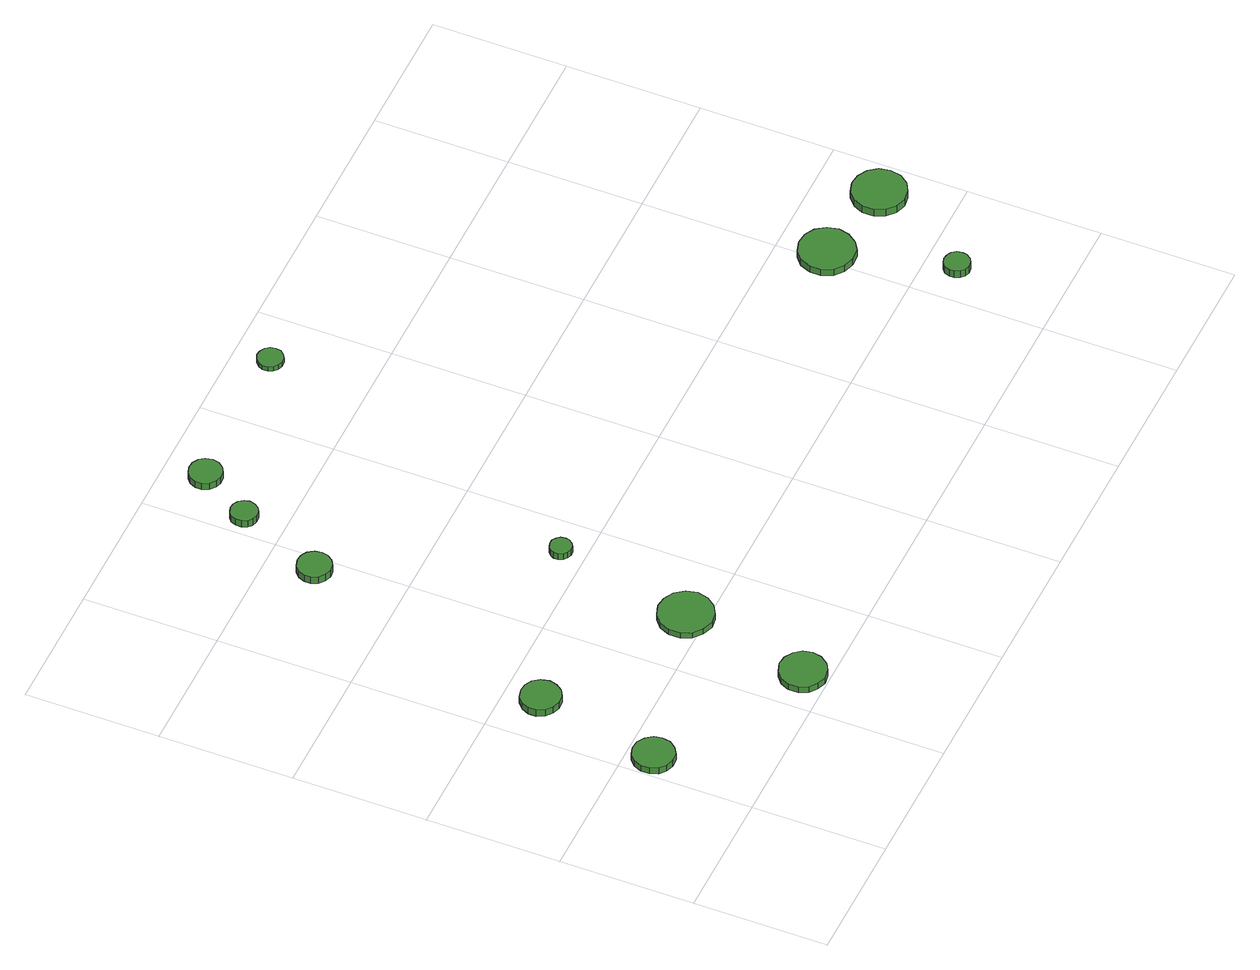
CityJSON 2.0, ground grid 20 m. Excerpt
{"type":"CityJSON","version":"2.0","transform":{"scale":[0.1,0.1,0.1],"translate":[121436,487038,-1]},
"CityObjects":{
"tree1":{"type":"SolitaryVegetationObject","attributes":{"function":"something"},"geometry":[{"type":"MultiSurface","lod":"1","boundaries":[[[0,1,2,3,4,5,6,7,8,9,10,11,12,13,14]],[[15,16,17,18,19,20,21,22,23,24,25,26,27,28,29]],[[0,29,28,1]],[[1,28,27,2]],[[2,27,26,3]],[[3,26,25,4]],[[4,25,24,5]],[[5,24,23,6]],[[6,23,22,7]],[[7,22,21,8]],[[8,21,20,9]],[[9,20,19,10]],[[10,19,18,11]],[[11,18,17,12]],[[12,17,16,13]],[[13,16,15,14]],[[14,15,29,0]]]}]},
"tree2":{"type":"SolitaryVegetationObject","attributes":{"function":"something"},"geometry":[{"type":"MultiSurface","lod":"1","boundaries":[[[30,31,32,33,34,35,36,37,38,39,40,41,42,43,44]],[[45,46,47,48,49,50,51,52,53,54,55,56,57,58,59]],[[30,59,58,31]],[[31,58,57,32]],[[32,57,56,33]],[[33,56,55,34]],[[34,55,54,35]],[[35,54,53,36]],[[36,53,52,37]],[[37,52,51,38]],[[38,51,50,39]],[[39,50,49,40]],[[40,49,48,41]],[[41,48,47,42]],[[42,47,46,43]],[[43,46,45,44]],[[44,45,59,30]]]}]},
"tree3":{"type":"SolitaryVegetationObject","attributes":{"function":"something"},"geometry":[{"type":"MultiSurface","lod":"1","boundaries":[[[60,61,62,63,64,65,66,67,68,69,70,71,72,73,74]],[[75,76,77,78,79,80,81,82,83,84,85,86,87,88,89]],[[60,89,88,61]],[[61,88,87,62]],[[62,87,86,63]],[[63,86,85,64]],[[64,85,84,65]],[[65,84,83,66]],[[66,83,82,67]],[[67,82,81,68]],[[68,81,80,69]],[[69,80,79,70]],[[70,79,78,71]],[[71,78,77,72]],[[72,77,76,73]],[[73,76,75,74]],[[74,75,89,60]]]}]},
"tree4":{"type":"SolitaryVegetationObject","attributes":{"function":"something"},"geometry":[{"type":"MultiSurface","lod":"1","boundaries":[[[90,91,92,93,94,95,96,97,98,99,100,101,102,103,104]],[[105,106,107,108,109,110,111,112,113,114,115,116,117,118,119]],[[90,119,118,91]],[[91,118,117,92]],[[92,117,116,93]],[[93,116,115,94]],[[94,115,114,95]],[[95,114,113,96]],[[96,113,112,97]],[[97,112,111,98]],[[98,111,110,99]],[[99,110,109,100]],[[100,109,108,101]],[[101,108,107,102]],[[102,107,106,103]],[[103,106,105,104]],[[104,105,119,90]]]}]},
"tree5":{"type":"SolitaryVegetationObject","attributes":{"function":"something"},"geometry":[{"type":"MultiSurface","lod":"1","boundaries":[[[120,121,122,123,124,125,126,127,128,129,130,131,132,133,134]],[[135,136,137,138,139,140,141,142,143,144,145,146,147,148,149]],[[120,149,148,121]],[[121,148,147,122]],[[122,147,146,123]],[[123,146,145,124]],[[124,145,144,125]],[[125,144,143,126]],[[126,143,142,127]],[[127,142,141,128]],[[128,141,140,129]],[[129,140,139,130]],[[130,139,138,131]],[[131,138,137,132]],[[132,137,136,133]],[[133,136,135,134]],[[134,135,149,120]]]}]},
"tree6":{"type":"SolitaryVegetationObject","attributes":{"function":"something"},"geometry":[{"type":"MultiSurface","lod":"1","boundaries":[[[150,151,152,153,154,155,156,157,158,159,160,161,162,163,164]],[[165,166,167,168,169,170,171,172,173,174,175,176,177,178,179]],[[150,179,178,151]],[[151,178,177,152]],[[152,177,176,153]],[[153,176,175,154]],[[154,175,174,155]],[[155,174,173,156]],[[156,173,172,157]],[[157,172,171,158]],[[158,171,170,159]],[[159,170,169,160]],[[160,169,168,161]],[[161,168,167,162]],[[162,167,166,163]],[[163,166,165,164]],[[164,165,179,150]]]}]},
"tree7":{"type":"SolitaryVegetationObject","attributes":{"function":"something"},"geometry":[{"type":"MultiSurface","lod":"1","boundaries":[[[180,181,182,183,184,185,186,187,188,189,190,191,192,193,194]],[[195,196,197,198,199,200,201,202,203,204,205,206,207,208,209]],[[180,209,208,181]],[[181,208,207,182]],[[182,207,206,183]],[[183,206,205,184]],[[184,205,204,185]],[[185,204,203,186]],[[186,203,202,187]],[[187,202,201,188]],[[188,201,200,189]],[[189,200,199,190]],[[190,199,198,191]],[[191,198,197,192]],[[192,197,196,193]],[[193,196,195,194]],[[194,195,209,180]]]}]},
"tree8":{"type":"SolitaryVegetationObject","attributes":{"function":"something"},"geometry":[{"type":"MultiSurface","lod":"1","boundaries":[[[210,211,212,213,214,215,216,217,218,219,220,221,222,223,224]],[[225,226,227,228,229,230,231,232,233,234,235,236,237,238,239]],[[210,239,238,211]],[[211,238,237,212]],[[212,237,236,213]],[[213,236,235,214]],[[214,235,234,215]],[[215,234,233,216]],[[216,233,232,217]],[[217,232,231,218]],[[218,231,230,219]],[[219,230,229,220]],[[220,229,228,221]],[[221,228,227,222]],[[222,227,226,223]],[[223,226,225,224]],[[224,225,239,210]]]}]},
"tree9":{"type":"SolitaryVegetationObject","attributes":{"function":"something"},"geometry":[{"type":"MultiSurface","lod":"1","boundaries":[[[240,241,242,243,244,245,246,247,248,249,250,251,252,253,254]],[[255,256,257,258,259,260,261,262,263,264,265,266,267,268,269]],[[240,269,268,241]],[[241,268,267,242]],[[242,267,266,243]],[[243,266,265,244]],[[244,265,264,245]],[[245,264,263,246]],[[246,263,262,247]],[[247,262,261,248]],[[248,261,260,249]],[[249,260,259,250]],[[250,259,258,251]],[[251,258,257,252]],[[252,257,256,253]],[[253,256,255,254]],[[254,255,269,240]]]}]},
"tree10":{"type":"SolitaryVegetationObject","attributes":{"function":"something"},"geometry":[{"type":"MultiSurface","lod":"1","boundaries":[[[270,271,272,273,274,275,276,277,278,279,280,281,282,283,284]],[[285,286,287,288,289,290,291,292,293,294,295,296,297,298,299]],[[270,299,298,271]],[[271,298,297,272]],[[272,297,296,273]],[[273,296,295,274]],[[274,295,294,275]],[[275,294,293,276]],[[276,293,292,277]],[[277,292,291,278]],[[278,291,290,279]],[[279,290,289,280]],[[280,289,288,281]],[[281,288,287,282]],[[282,287,286,283]],[[283,286,285,284]],[[284,285,299,270]]]}]},
"tree11":{"type":"SolitaryVegetationObject","attributes":{"function":"something"},"geometry":[{"type":"MultiSurface","lod":"1","boundaries":[[[300,301,302,303,304,305,306,307,308,309,310,311,312,313,314]],[[315,316,317,318,319,320,321,322,323,324,325,326,327,328,329]],[[300,329,328,301]],[[301,328,327,302]],[[302,327,326,303]],[[303,326,325,304]],[[304,325,324,305]],[[305,324,323,306]],[[306,323,322,307]],[[307,322,321,308]],[[308,321,320,309]],[[309,320,319,310]],[[310,319,318,311]],[[311,318,317,312]],[[312,317,316,313]],[[313,316,315,314]],[[314,315,329,300]]]}]},
"tree12":{"type":"SolitaryVegetationObject","attributes":{"function":"something"},"geometry":[{"type":"MultiSurface","lod":"1","boundaries":[[[330,331,332,333,334,335,336,337,338,339,340,341,342,343,344]],[[345,346,347,348,349,350,351,352,353,354,355,356,357,358,359]],[[330,359,358,331]],[[331,358,357,332]],[[332,357,356,333]],[[333,356,355,334]],[[334,355,354,335]],[[335,354,353,336]],[[336,353,352,337]],[[337,352,351,338]],[[338,351,350,339]],[[339,350,349,340]],[[340,349,348,341]],[[341,348,347,342]],[[342,347,346,343]],[[343,346,345,344]],[[344,345,359,330]]]}]}
},
"vertices":[
[64,162,17],[62,174,17],[54,184,17],[43,191,17],[30,192,17],[18,188,17],[9,180,17],[4,168,17],[4,155,17],[9,143,17],[18,135,17],[30,131,17],[43,132,17],[54,139,17],[62,149,17],[62,149,6],[54,139,6],[43,132,6],[30,131,6],[18,135,6],[9,143,6],[4,155,6],[4,168,6],[9,180,6],[18,188,6],[30,192,6],[43,191,6],[54,184,6],[62,174,6],[64,162,6],
[102,347,18],[99,359,18],[92,369,18],[81,375,18],[69,376,18],[58,373,18],[48,364,18],[43,353,18],[43,341,18],[48,330,18],[58,322,18],[69,318,18],[81,319,18],[92,325,18],[99,335,18],[99,335,6],[92,325,6],[81,319,6],[69,318,6],[58,322,6],[48,330,6],[43,341,6],[43,353,6],[48,364,6],[58,373,6],[69,376,6],[81,375,6],[92,369,6],[99,359,6],[102,347,6],
[297,38,17],[294,52,17],[285,63,17],[273,70,17],[259,72,17],[245,67,17],[234,58,17],[228,45,17],[228,30,17],[234,17,17],[245,8,17],[259,3,17],[273,5,17],[285,12,17],[294,24,17],[294,24,6],[285,12,6],[273,5,6],[259,3,6],[245,8,6],[234,17,6],[228,30,6],[228,45,6],[234,58,6],[245,67,6],[259,72,6],[273,70,6],[285,63,6],[294,52,6],[297,38,6],
[340,229,16],[336,245,16],[326,259,16],[311,267,16],[295,269,16],[279,264,16],[266,253,16],[259,237,16],[259,220,16],[266,205,16],[279,194,16],[295,188,16],[311,190,16],[326,199,16],[336,212,16],[336,212,6],[326,199,6],[311,190,6],[295,188,6],[279,194,6],[266,205,6],[259,220,6],[259,237,6],[266,253,6],[279,264,6],[295,269,6],[311,267,6],[326,259,6],[336,245,6],[340,229,6],
[199,730,22],[197,740,22],[191,749,22],[182,754,22],[172,755,22],[162,752,22],[154,745,22],[150,735,22],[150,725,22],[154,716,22],[162,709,22],[172,705,22],[182,706,22],[191,712,22],[197,720,22],[197,720,9],[191,712,9],[182,706,9],[172,705,9],[162,709,9],[154,716,9],[150,725,9],[150,735,9],[154,745,9],[162,752,9],[172,755,9],[182,754,9],[191,749,9],[197,740,9],[199,730,9],
[362,436,17],[361,443,17],[357,448,17],[351,452,17],[344,452,17],[338,450,17],[333,446,17],[330,440,17],[330,433,17],[333,427,17],[338,423,17],[344,420,17],[351,421,17],[357,425,17],[361,430,17],[361,430,6],[357,425,6],[351,421,6],[344,420,6],[338,423,6],[333,427,6],[330,433,6],[330,440,6],[333,446,6],[338,450,6],[344,452,6],[351,452,6],[357,448,6],[361,443,6],[362,436,6],
[253,861,18],[251,869,18],[246,876,18],[239,880,18],[231,881,18],[223,878,18],[217,873,18],[214,865,18],[214,857,18],[217,849,18],[223,844,18],[231,841,18],[239,842,18],[246,846,18],[251,853,18],[251,853,6],[246,846,6],[239,842,6],[231,841,6],[223,844,6],[217,849,6],[214,857,6],[214,865,6],[217,873,6],[223,878,6],[231,881,6],[239,880,6],[246,876,6],[251,869,6],[253,861,6],
[306,940,18],[304,950,18],[298,958,18],[289,963,18],[279,964,18],[270,961,18],[262,954,18],[258,945,18],[258,935,18],[262,926,18],[270,919,18],[279,916,18],[289,917,18],[298,922,18],[304,930,18],[304,930,6],[298,922,6],[289,917,6],[279,916,6],[270,919,6],[262,926,6],[258,935,6],[258,945,6],[262,954,6],[270,961,6],[279,964,6],[289,963,6],[298,958,6],[304,950,6],[306,940,6],
[539,947,14],[538,955,14],[533,961,14],[526,965,14],[518,966,14],[511,963,14],[505,958,14],[502,951,14],[502,943,14],[505,936,14],[511,931,14],[518,928,14],[526,929,14],[533,933,14],[538,939,14],[538,939,6],[533,933,6],[526,929,6],[518,928,6],[511,931,6],[505,936,6],[502,943,6],[502,951,6],[505,958,6],[511,963,6],[518,966,6],[526,965,6],[533,961,6],[538,955,6],[539,947,6],
[1073,152,26],[1072,160,26],[1067,166,26],[1060,170,26],[1052,171,26],[1045,169,26],[1039,164,26],[1036,156,26],[1036,148,26],[1039,141,26],[1045,136,26],[1052,133,26],[1060,134,26],[1067,138,26],[1072,145,26],[1072,145,13],[1067,138,13],[1060,134,13],[1052,133,13],[1045,136,13],[1039,141,13],[1036,148,13],[1036,156,13],[1039,164,13],[1045,169,13],[1052,171,13],[1060,170,13],[1067,166,13],[1072,160,13],[1073,152,13],
[1053,328,19],[1049,345,19],[1039,359,19],[1025,367,19],[1008,369,19],[992,364,19],[979,353,19],[972,337,19],[972,320,19],[979,304,19],[992,293,19],[1008,288,19],[1025,289,19],[1039,298,19],[1049,312,19],[1049,312,7],[1039,298,7],[1025,289,7],[1008,288,7],[992,293,7],[979,304,7],[972,320,7],[972,337,7],[979,353,7],[992,364,7],[1008,369,7],[1025,367,7],[1039,359,7],[1049,345,7],[1053,328,7],
[1183,308,20],[1180,324,20],[1170,337,20],[1156,345,20],[1140,347,20],[1124,342,20],[1112,331,20],[1105,316,20],[1105,299,20],[1112,284,20],[1124,273,20],[1140,268,20],[1156,270,20],[1170,278,20],[1180,291,20],[1180,291,7],[1170,278,7],[1156,270,7],[1140,268,7],[1124,273,7],[1112,284,7],[1105,299,7],[1105,316,7],[1112,331,7],[1124,342,7],[1140,347,7],[1156,345,7],[1170,337,7],[1180,324,7],[1183,308,7]
]}
